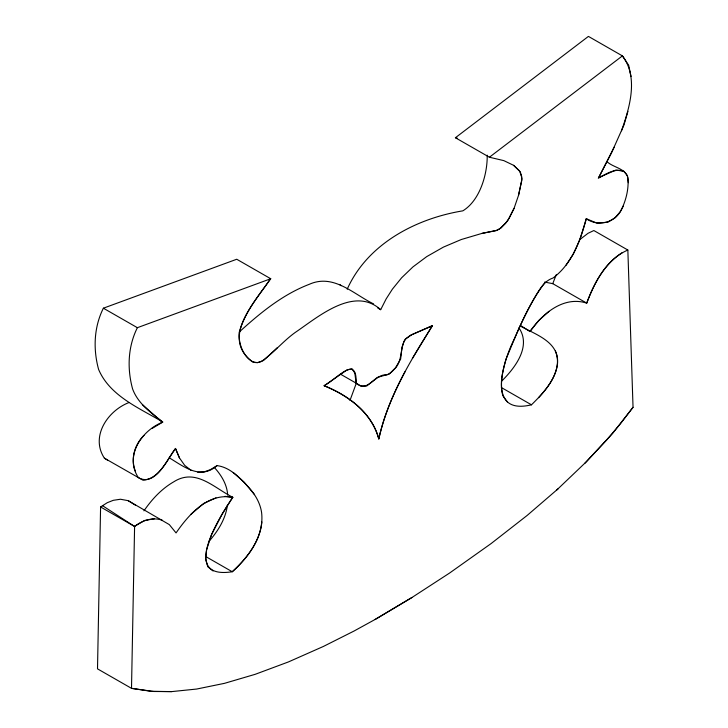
<?xml version="1.0" encoding="UTF-8"?>
<svg xmlns="http://www.w3.org/2000/svg" width="728" height="728" viewBox="0 0 728 728"><rect width="100%" height="100%" fill="white"/><g stroke="black" fill="none" stroke-linecap="round" stroke-linejoin="round"><path stroke-width="1.09" d="M377.777 308.017L380.689 309.691L386.149 298.917L392.401 289.153L401.656 277.75L412.967 266.885L426.745 256.602L443.47 247.083L461.27 239.53L482 233.388L496.824 230.33L499.499 228.965L505.541 223.378L509.272 217.981L514.068 208.345L518.527 195.35L521.658 180.881L521.667 176.367L519.328 170.707L513.65 165.347L503.84 160.633L489.407 157.23L455.409 137.738L588.415 36.4L622.413 55.892C638.747 77.277 629.656 107.635 621.503 130.785M169.251 457.803C184.393 466.966 200.537 480.152 217.071 465.611C230.112 467.367 239.667 477.677 248.221 486.814C254.9 494.048 260.142 502.666 261.598 512.53C264.364 536.099 248.794 556.774 232.259 571.753C178.888 580.07 220.975 514.614 232.823 497.333C208.008 492.556 188.707 514.56 176.058 532.932L169.315 524.606L128.21 500.673L120.466 499.244L113.304 500.309L107.262 502.702L100.591 506.979L97.507 668.85L131.504 688.342L151.06 691.318L171.753 691.6L196.669 689.043L224.497 683.337L255.2 674.31L288.452 661.925L323.359 646.464L354.072 631.021L375.748 619.109L412.021 597.461L449.513 573.091L491.072 543.598L527.163 515.433L558.185 488.725M607.562 162.171C613.831 167.64 625.761 168.532 627.891 177.832C628.937 188.698 626.107 200.009 621.394 209.737C615.187 222.795 597.906 227.172 586.167 218.6C580.68 240.659 571.899 263.918 553.062 278.014C545.181 280.553 540.84 287.442 536.736 294.121C528.164 308.545 520.911 323.687 514.241 339.066C503.303 360.751 485.467 415.834 531.476 404.814C543.088 393.311 555.719 380.098 557.575 363.063C558.904 341.632 535.371 334.461 520.256 325.998M227.373 505.423C225.534 519.355 217.59 531.704 208.399 542.005M261.862 521.885C259.896 541.941 246.628 558.576 232.259 571.753L206.033 556.72M518.527 195.35L522.012 178.915L520.356 171.917L513.65 165.347M627.927 111.366L623.942 125.061L611.465 152.962L598.68 177.614L615.915 170.034L623.878 171.271L627.463 175.712L628.319 182.71M349.986 400.436L356.538 382.61M380.689 309.691C353.945 285.531 317.754 317.244 295.222 332.459C283.137 341.123 273.601 352.989 261.461 361.443C259.086 362.517 256.438 362.944 253.89 362.271C243.37 357.375 238.429 343.762 239.121 332.732C244.608 312.348 258.622 295.568 270.734 278.742L236.736 259.25L103.376 308.199C93.867 327.2 93.057 349.149 98.599 369.424C109.737 395.805 138.948 407.871 161.898 421.521M270.734 278.742L137.374 327.691C127.855 346.692 127.054 368.641 132.587 388.916C137.874 403.421 151.06 412.976 162.872 422.076C141.66 430.275 124.169 456.092 138.384 477.668C155.683 487.232 167.513 458.467 175.484 448.403L179.388 457.803L184.675 465.338L191 470.306M544.644 282.082L552.743 283.647L556.365 274.474M614.15 147.229L598.325 178.251C605.623 174.21 613.986 168.505 622.686 170.862M347.192 289.216C367.458 243.916 415.724 218.609 462.826 210.847C479.998 200.473 487.551 173.865 487.205 155.164M405.05 371.635C393.693 392.92 383.92 415.297 378.806 438.975C371.871 412.494 348.166 395.404 323.987 385.685C336.372 379.707 357.12 353.471 356.119 383.137C367.686 393.721 374.82 373.482 386.832 374.875A14.715 8.663 -60.1 0 0 393.73 369.833C402.975 361.589 399.545 349.158 405.187 339.275L410.328 335.335L432.305 325.853C410.101 361.161 387.842 397.752 378.806 438.975C371.79 412.767 348.348 395.377 324.178 385.767L346.874 370.015L351.997 368.714L354.855 373.191L356.119 383.137L361.033 386.049L366.694 386.022L377.286 377.441L389.262 374.01L395.486 367.813L400.637 359.086L401.993 347.201L403.967 341.496L405.969 338.666L411.975 334.589L432.505 325.534L412.403 358.458M514.068 208.345L507.653 220.812L501 228.028L496.141 230.63L482 233.388M623.423 205.933L620.183 211.757L615.151 217.699L607.898 222.204L596.942 223.123L586.404 218.782L579.797 239.658L573.3 254.09L565.956 265.347M520.602 325.498L529.966 331.568C542.333 313.723 563.599 295.641 586.732 303.13C594.603 282.236 606.251 259.368 627.845 250.032L633.042 407.298L620.429 423.732L606.834 439.821L584.593 463.536M270.297 278.906C255.583 301.892 220.029 337.237 252.47 361.907L257.621 362.662L263.582 360.451L277.459 347.538M143.962 510.838C151.815 499.426 161.461 488.934 173.546 481.945C195.623 467.749 213.522 487.542 232.823 497.333M545.172 282.327C527.491 305.214 517.144 332.741 505.996 359.159C502.802 371.053 499.299 383.547 502.893 395.777L507.37 401.938M633.042 407.298L612.712 433.306L586.313 461.789L556.829 489.944M143.989 435.408C134.607 444.526 130.421 458.74 135.372 471.134M529.911 331.54L538.793 320.466L549.012 311.329M538.574 397.697C549.795 385.458 562.608 368.277 555.355 350.914M501.428 381.372C514.669 368.268 531.695 346.619 518.964 327.909M239.476 331.804C260.278 312.894 282.619 294.531 309.154 284.357C333.506 273.346 353.262 294.003 373.582 303.913M579.415 239.894L588.051 233.279L593.857 230.539L627.845 250.032M191 514.25L203.703 503.448L215.979 497.87M489.407 157.23L622.413 55.892L628.664 65.22L631.04 76.54M100.591 506.979L134.589 526.471C142.26 520.393 152.616 516.925 162.208 520.165M622.04 252.762C604.213 264.164 593.811 283.756 586.732 303.13L552.743 283.647M217.071 465.611L210.31 469.678L204.24 471.853L197.743 472.317M152.07 428.464L162.417 422.295L142.379 404.632M375.093 619.473L412.021 597.461M128.883 402.584C107.662 410.783 90.172 436.609 104.395 458.176L107.589 460.178M154.463 518.736L144.554 520.511L134.598 526.298L131.504 688.342L153.763 691.491L171.753 691.6M224.943 496.332L232.669 497.324L221.885 514.605L211.448 534.807L206.57 549.767L205.633 558.967L207.771 566.748L213.086 570.998M455.409 137.738L457.475 138.229M501.374 387.551L531.476 404.814M340.577 374.228L356.119 383.137M103.376 308.199L137.374 327.691M104.395 458.176L143.088 480.262C159.541 478.624 166.776 460.16 175.566 448.685L179.388 457.803M128.21 500.673L135.317 505.114M102.402 505.614L134.589 526.471M339.585 284.43L341.168 285.713M233.26 472.545L244.226 482.255L254.563 494.649M214.232 467.33C221.248 475.029 227.127 484.466 227.664 495.122"/></g></svg>
